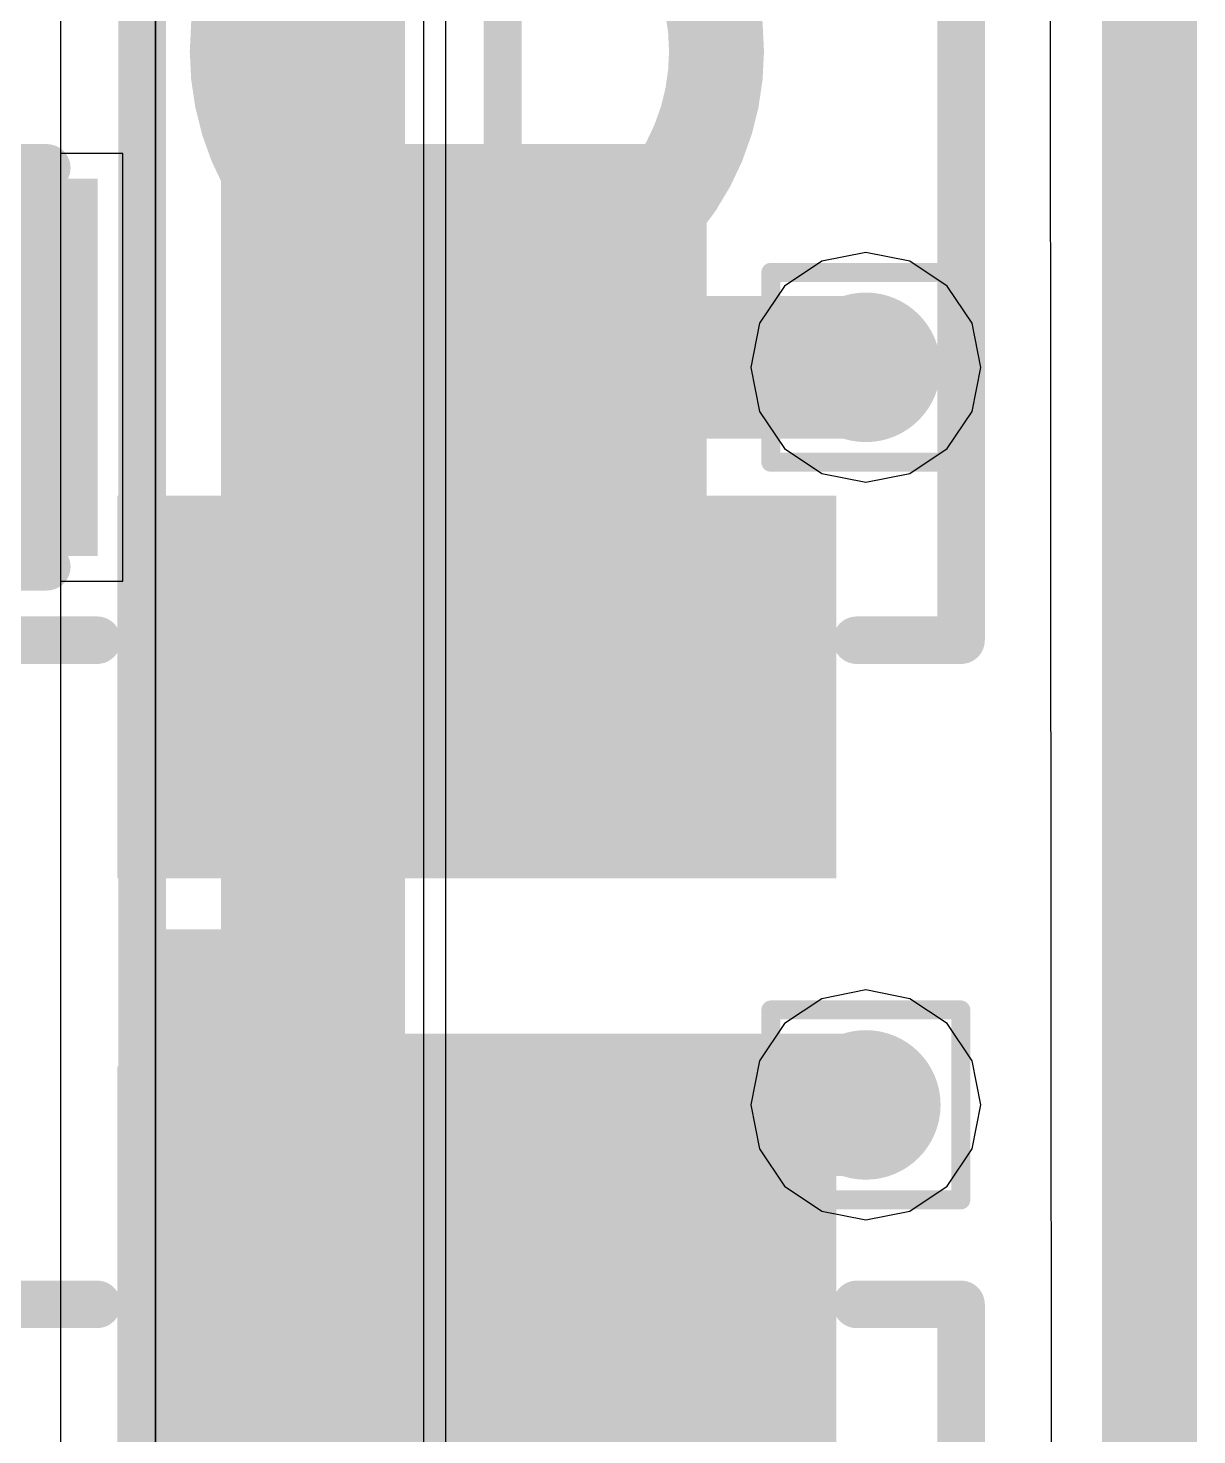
# Model space of a CAD drawing. Header units: inches. Extents: x -6 to 283, y -12 to 154.
# Drawn here: x 79.728 to 82.855, y 8.453 to 12.215 of the extents above; entities that cross this region are included whole.
import ezdxf

# ---------------------------------------------------------------- set-up
doc = ezdxf.new("R2010")
doc.units = ezdxf.units.IN
for name, color, linetype in [('Board Outline', 216, 'Continuous'), ('Bottom Layer', 5, 'Continuous'), ('Bottom Overlay', 54, 'Continuous'), ('Bottom Paste', 16, 'Continuous'), ('Bottom Solder', 6, 'Continuous'), ('Dimensions', 6, 'Continuous'), ('Drill Drawing', 1, 'Continuous'), ('GND-1', 16, 'Continuous'), ('GND-2', 90, 'Continuous'), ('GND-3', 216, 'Continuous'), ('GND-4', 54, 'Continuous'), ('PWR-1', 156, 'Continuous'), ('PWR-2', 130, 'Continuous'), ('Signal L1', 76, 'Continuous'), ('Signal L2', 6, 'Continuous'), ('Top Layer', 1, 'Continuous'), ('Top Overlay', 2, 'Continuous'), ('Top Paste', 8, 'Continuous'), ('Top Solder', 216, 'Continuous'), ('Via Holes', 16, 'Continuous')]:
    doc.layers.add(name, color=color, linetype=linetype)

# ---------------------------------------------------------------- blocks, each defined once
blk = doc.blocks.new('B3U_1000P_63')
at = {"layer": 'Top Layer'}
for points in [[(-2.10999959, 0.85999955), (-1.28999869, 0.85999955), (-1.28999869, -0.85999955), (-2.10999959, -0.85999955)], [(1.29000123, 0.85999955), (2.11000213, 0.85999955), (2.11000213, -0.85999955), (1.29000123, -0.85999955)]]:
    blk.add_hatch(color=1, dxfattribs=at).paths.add_polyline_path(points)
at = {"layer": 'Top Paste'}
for points in [[(-2.10999959, 0.85999955), (-1.28999869, 0.85999955), (-1.28999869, -0.85999955), (-2.10999959, -0.85999955)], [(1.29000123, 0.85999955), (2.11000213, 0.85999955), (2.11000213, -0.85999955), (1.29000123, -0.85999955)]]:
    blk.add_hatch(color=8, dxfattribs=at).paths.add_polyline_path(points)
at = {"layer": 'Top Solder'}
for points in [[(-2.21159959, 0.96159955), (-1.18839869, 0.96159955), (-1.18839869, -0.96159955), (-2.21159959, -0.96159955)], [(1.18840123, 0.96159955), (2.21160213, 0.96159955), (2.21160213, -0.96159955), (1.18840123, -0.96159955)]]:
    blk.add_hatch(color=216, dxfattribs=at).paths.add_polyline_path(points)
at = {"layer": 'Top Overlay'}
for points in [[(-1.5748, 1.29539746, 0.127, 0.127, 0), (1.5748, 1.2954, 0.127, 0.127, 0)], [(-1.5748, 1.016, 0.127, 0.127, 0), (-1.5748, 1.29539746, 0.127, 0.127, 0)], [(1.57480254, 1.016, 0.127, 0.127, 0), (1.5748, 1.2954, 0.127, 0.127, 0)], [(-1.5748, -1.29539746, 0.127, 0.127, 0), (-1.5748, -1.016, 0.127, 0.127, 0)], [(1.5748, -1.2954, 0.127, 0.127, 0), (1.57480254, -1.016, 0.127, 0.127, 0)], [(1.5748, -1.2954, 0.127, 0.127, 0), (-1.5748, -1.29539746, 0.127, 0.127, 0)]]:
    blk.add_lwpolyline(points, format="xyseb", dxfattribs=at)
for points in [[(-1.60655, 1.29539746, 0.0635, 0.0635, 1), (-1.54305, 1.29539746, 0.0635, 0.0635, 1)], [(-1.60655, 1.29539746, 0.0635, 0.0635, 1), (-1.54305, 1.29539746, 0.0635, 0.0635, 1)], [(1.54305, 1.2954, 0.0635, 0.0635, 1), (1.60655, 1.2954, 0.0635, 0.0635, 1)], [(1.54305, 1.2954, 0.0635, 0.0635, 1), (1.60655, 1.2954, 0.0635, 0.0635, 1)], [(-1.60655, 1.016, 0.0635, 0.0635, 1), (-1.54305, 1.016, 0.0635, 0.0635, 1)], [(1.54305254, 1.016, 0.0635, 0.0635, 1), (1.60655254, 1.016, 0.0635, 0.0635, 1)], [(0.64106806, 0, 0.254, 0.254, 1), (-0.64106806, 0, 0.254, 0.254, 1)], [(-0.7045680599999999, 0, 0.127, 0.127, 1), (-0.5775680599999999, 0, 0.127, 0.127, 1)], [(0.5775680599999999, 0, 0.127, 0.127, 1), (0.7045680599999999, 0, 0.127, 0.127, 1)], [(-1.60655, -1.016, 0.0635, 0.0635, 1), (-1.54305, -1.016, 0.0635, 0.0635, 1)], [(1.54305254, -1.016, 0.0635, 0.0635, 1), (1.60655254, -1.016, 0.0635, 0.0635, 1)], [(-1.60655, -1.29539746, 0.0635, 0.0635, 1), (-1.54305, -1.29539746, 0.0635, 0.0635, 1)], [(-1.60655, -1.29539746, 0.0635, 0.0635, 1), (-1.54305, -1.29539746, 0.0635, 0.0635, 1)], [(1.54305, -1.2954, 0.0635, 0.0635, 1), (1.60655, -1.2954, 0.0635, 0.0635, 1)], [(1.54305, -1.2954, 0.0635, 0.0635, 1), (1.60655, -1.2954, 0.0635, 0.0635, 1)]]:
    blk.add_lwpolyline(points, format="xyseb", close=True, dxfattribs=at)
blk = doc.blocks.new('B3U_1000P_65')
at = {"layer": 'Top Layer'}
for points in [[(-2.10999959, 0.85999955), (-1.28999869, 0.85999955), (-1.28999869, -0.85999955), (-2.10999959, -0.85999955)], [(1.29000123, 0.85999955), (2.11000213, 0.85999955), (2.11000213, -0.85999955), (1.29000123, -0.85999955)]]:
    blk.add_hatch(color=1, dxfattribs=at).paths.add_polyline_path(points)
at = {"layer": 'Top Paste'}
for points in [[(-2.10999959, 0.85999955), (-1.28999869, 0.85999955), (-1.28999869, -0.85999955), (-2.10999959, -0.85999955)], [(1.29000123, 0.85999955), (2.11000213, 0.85999955), (2.11000213, -0.85999955), (1.29000123, -0.85999955)]]:
    blk.add_hatch(color=8, dxfattribs=at).paths.add_polyline_path(points)
at = {"layer": 'Top Solder'}
for points in [[(-2.21159959, 0.96159955), (-1.18839869, 0.96159955), (-1.18839869, -0.96159955), (-2.21159959, -0.96159955)], [(1.18840123, 0.96159955), (2.21160213, 0.96159955), (2.21160213, -0.96159955), (1.18840123, -0.96159955)]]:
    blk.add_hatch(color=216, dxfattribs=at).paths.add_polyline_path(points)
at = {"layer": 'Top Overlay'}
for points in [[(-1.5748, 1.016, 0.127, 0.127, 0), (-1.5748, 1.2954, 0.127, 0.127, 0)], [(1.5748, 1.2954, 0.127, 0.127, 0), (-1.5748, 1.2954, 0.127, 0.127, 0)], [(1.57480254, 1.016, 0.127, 0.127, 0), (1.5748, 1.2954, 0.127, 0.127, 0)], [(-1.5748, -1.29539746, 0.127, 0.127, 0), (-1.5748, -1.016, 0.127, 0.127, 0)], [(1.5748, -1.2954, 0.127, 0.127, 0), (1.57480254, -1.016, 0.127, 0.127, 0)], [(1.5748, -1.2954, 0.127, 0.127, 0), (-1.5748, -1.29539746, 0.127, 0.127, 0)]]:
    blk.add_lwpolyline(points, format="xyseb", dxfattribs=at)
for points in [[(-1.60655, 1.2954, 0.0635, 0.0635, 1), (-1.54305, 1.2954, 0.0635, 0.0635, 1)], [(-1.60655, 1.2954, 0.0635, 0.0635, 1), (-1.54305, 1.2954, 0.0635, 0.0635, 1)], [(1.54305, 1.2954, 0.0635, 0.0635, 1), (1.60655, 1.2954, 0.0635, 0.0635, 1)], [(1.54305, 1.2954, 0.0635, 0.0635, 1), (1.60655, 1.2954, 0.0635, 0.0635, 1)], [(-1.60655, 1.016, 0.0635, 0.0635, 1), (-1.54305, 1.016, 0.0635, 0.0635, 1)], [(1.54305254, 1.016, 0.0635, 0.0635, 1), (1.60655254, 1.016, 0.0635, 0.0635, 1)], [(0.64106806, 0, 0.254, 0.254, 1), (-0.64106806, 0, 0.254, 0.254, 1)], [(-0.7045680599999999, 0, 0.127, 0.127, 1), (-0.5775680599999999, 0, 0.127, 0.127, 1)], [(0.5775680599999999, 0, 0.127, 0.127, 1), (0.7045680599999999, 0, 0.127, 0.127, 1)], [(-1.60655, -1.016, 0.0635, 0.0635, 1), (-1.54305, -1.016, 0.0635, 0.0635, 1)], [(1.54305254, -1.016, 0.0635, 0.0635, 1), (1.60655254, -1.016, 0.0635, 0.0635, 1)], [(-1.60655, -1.29539746, 0.0635, 0.0635, 1), (-1.54305, -1.29539746, 0.0635, 0.0635, 1)], [(-1.60655, -1.29539746, 0.0635, 0.0635, 1), (-1.54305, -1.29539746, 0.0635, 0.0635, 1)], [(1.54305, -1.2954, 0.0635, 0.0635, 1), (1.60655, -1.2954, 0.0635, 0.0635, 1)], [(1.54305, -1.2954, 0.0635, 0.0635, 1), (1.60655, -1.2954, 0.0635, 0.0635, 1)]]:
    blk.add_lwpolyline(points, format="xyseb", close=True, dxfattribs=at)
blk = doc.blocks.new('C___0402_B_263')
at = {"layer": 'Bottom Layer'}
for points in [[(-0.2413, 0.3175), (-0.2412999999999999, -0.3175), (-0.6985, -0.3175), (-0.6985, 0.3175)], [(0.6985, 0.3175), (0.6985, -0.3175), (0.2413, -0.3175), (0.2412999999999999, 0.3175)]]:
    blk.add_hatch(color=5, dxfattribs=at).paths.add_polyline_path(points)
at = {"layer": 'Bottom Paste'}
for points in [[(-0.2413, 0.3175), (-0.2412999999999999, -0.3175), (-0.6985, -0.3175), (-0.6985, 0.3175)], [(0.6985, 0.3175), (0.6985, -0.3175), (0.2413, -0.3175), (0.2412999999999999, 0.3175)]]:
    blk.add_hatch(color=16, dxfattribs=at).paths.add_polyline_path(points)
at = {"layer": 'Bottom Solder'}
for points in [[(-0.18130012, 0.37749988), (-0.18130012, -0.37749988), (-0.7584998799999999, -0.37749988), (-0.7584998799999999, 0.37749988)], [(0.7584998799999999, 0.37749988), (0.7584998799999999, -0.37749988), (0.18130012, -0.37749988), (0.18130012, 0.37749988)]]:
    blk.add_hatch(color=6, dxfattribs=at).paths.add_polyline_path(points)
at = {"layer": 'Bottom Overlay'}
for points in [[(-0.7874, 0.4064, 0.127, 0.127, 0), (-0.7874, -0.4064, 0.127, 0.127, 0)], [(-0.2794, 0.4064, 0.127, 0.127, 0), (-0.7874, 0.4064, 0.127, 0.127, 0)], [(0.7874, 0.4064, 0.127, 0.127, 0), (0.2794, 0.4064, 0.127, 0.127, 0)], [(0.7874, 0.4064, 0.127, 0.127, 0), (0.7874, -0.4064, 0.127, 0.127, 0)], [(-0.2794, -0.4064, 0.127, 0.127, 0), (-0.7874, -0.4064, 0.127, 0.127, 0)], [(0.7874, -0.4064, 0.127, 0.127, 0), (0.2794, -0.4064, 0.127, 0.127, 0)]]:
    blk.add_lwpolyline(points, format="xyseb", dxfattribs=at)
for points in [[(-0.8191499999999999, 0.4064, 0.0635, 0.0635, 1), (-0.7556499999999999, 0.4064, 0.0635, 0.0635, 1)], [(-0.8191499999999999, 0.4064, 0.0635, 0.0635, 1), (-0.7556499999999999, 0.4064, 0.0635, 0.0635, 1)], [(-0.31115, 0.4064, 0.0635, 0.0635, 1), (-0.24765, 0.4064, 0.0635, 0.0635, 1)], [(0.24765, 0.4064, 0.0635, 0.0635, 1), (0.31115, 0.4064, 0.0635, 0.0635, 1)], [(0.7556499999999999, 0.4064, 0.0635, 0.0635, 1), (0.8191499999999999, 0.4064, 0.0635, 0.0635, 1)], [(0.7556499999999999, 0.4064, 0.0635, 0.0635, 1), (0.8191499999999999, 0.4064, 0.0635, 0.0635, 1)], [(-0.8191499999999999, -0.4064, 0.0635, 0.0635, 1), (-0.7556499999999999, -0.4064, 0.0635, 0.0635, 1)], [(-0.8191499999999999, -0.4064, 0.0635, 0.0635, 1), (-0.7556499999999999, -0.4064, 0.0635, 0.0635, 1)], [(-0.31115, -0.4064, 0.0635, 0.0635, 1), (-0.24765, -0.4064, 0.0635, 0.0635, 1)], [(0.24765, -0.4064, 0.0635, 0.0635, 1), (0.31115, -0.4064, 0.0635, 0.0635, 1)], [(0.7556499999999999, -0.4064, 0.0635, 0.0635, 1), (0.8191499999999999, -0.4064, 0.0635, 0.0635, 1)], [(0.7556499999999999, -0.4064, 0.0635, 0.0635, 1), (0.8191499999999999, -0.4064, 0.0635, 0.0635, 1)]]:
    blk.add_lwpolyline(points, format="xyseb", close=True, dxfattribs=at)
blk = doc.blocks.new('C___0603_B_290')
at = {"layer": 'Bottom Layer'}
for points in [[(-1.143, -0.4445), (-1.143, 0.4445), (-0.3809999999999999, 0.4445), (-0.3809999999999999, -0.4445)], [(0.3809999999999999, -0.4445), (0.3809999999999999, 0.4445), (1.143, 0.4445), (1.143, -0.4445)]]:
    blk.add_hatch(color=5, dxfattribs=at).paths.add_polyline_path(points)
at = {"layer": 'Bottom Paste'}
for points in [[(-1.143, -0.4445), (-1.143, 0.4445), (-0.3809999999999999, 0.4445), (-0.3809999999999999, -0.4445)], [(0.3809999999999999, -0.4445), (0.3809999999999999, 0.4445), (1.143, 0.4445), (1.143, -0.4445)]]:
    blk.add_hatch(color=16, dxfattribs=at).paths.add_polyline_path(points)
at = {"layer": 'Bottom Solder'}
for points in [[(-1.20299988, -0.50449988), (-1.20299988, 0.50449988), (-0.3210001199999999, 0.50449988), (-0.3210001199999999, -0.50449988)], [(0.3210001199999999, -0.50449988), (0.3210001199999999, 0.50449988), (1.20299988, 0.50449988), (1.20299988, -0.50449988)]]:
    blk.add_hatch(color=6, dxfattribs=at).paths.add_polyline_path(points)
at = {"layer": 'Bottom Overlay'}
for points in [[(-1.2446, 0.5334, 0.127, 0.127, 0), (-1.2446, -0.5334, 0.127, 0.127, 0)], [(-0.4571999999999999, 0.5334, 0.127, 0.127, 0), (-1.2446, 0.5334, 0.127, 0.127, 0)], [(1.2446, 0.5334, 0.127, 0.127, 0), (0.4571999999999999, 0.5334, 0.127, 0.127, 0)], [(1.2446, 0.5334, 0.127, 0.127, 0), (1.2446, -0.5334, 0.127, 0.127, 0)], [(-0.4571999999999999, -0.5334, 0.127, 0.127, 0), (-1.2446, -0.5334, 0.127, 0.127, 0)], [(1.2446, -0.5334, 0.127, 0.127, 0), (0.4571999999999999, -0.5334, 0.127, 0.127, 0)]]:
    blk.add_lwpolyline(points, format="xyseb", dxfattribs=at)
for points in [[(-1.27635, 0.5334, 0.0635, 0.0635, 1), (-1.21285, 0.5334, 0.0635, 0.0635, 1)], [(-1.27635, 0.5334, 0.0635, 0.0635, 1), (-1.21285, 0.5334, 0.0635, 0.0635, 1)], [(-0.4889499999999999, 0.5334, 0.0635, 0.0635, 1), (-0.42545, 0.5334, 0.0635, 0.0635, 1)], [(0.42545, 0.5334, 0.0635, 0.0635, 1), (0.4889499999999999, 0.5334, 0.0635, 0.0635, 1)], [(1.21285, 0.5334, 0.0635, 0.0635, 1), (1.27635, 0.5334, 0.0635, 0.0635, 1)], [(1.21285, 0.5334, 0.0635, 0.0635, 1), (1.27635, 0.5334, 0.0635, 0.0635, 1)], [(-1.27635, -0.5334, 0.0635, 0.0635, 1), (-1.21285, -0.5334, 0.0635, 0.0635, 1)], [(-1.27635, -0.5334, 0.0635, 0.0635, 1), (-1.21285, -0.5334, 0.0635, 0.0635, 1)], [(-0.4889499999999999, -0.5334, 0.0635, 0.0635, 1), (-0.42545, -0.5334, 0.0635, 0.0635, 1)], [(0.42545, -0.5334, 0.0635, 0.0635, 1), (0.4889499999999999, -0.5334, 0.0635, 0.0635, 1)], [(1.21285, -0.5334, 0.0635, 0.0635, 1), (1.27635, -0.5334, 0.0635, 0.0635, 1)], [(1.21285, -0.5334, 0.0635, 0.0635, 1), (1.27635, -0.5334, 0.0635, 0.0635, 1)]]:
    blk.add_lwpolyline(points, format="xyseb", close=True, dxfattribs=at)

msp = doc.modelspace()

# ---------------------------------------------------------------- hatches: boundary and pattern name
at = {"layer": 'Bottom Layer'}
h = msp.add_hatch(color=5, dxfattribs=at)
edge = h.paths.add_edge_path()
edge.add_arc((81.96919089999999, 11.30769392), 0.1999996, 0, 360)
h = msp.add_hatch(color=5, dxfattribs=at)
edge = h.paths.add_edge_path()
edge.add_arc((81.96919089999999, 9.33519342), 0.1999996, 0, 360)
at = {"layer": 'GND-1'}
h = msp.add_hatch(color=16, dxfattribs=at)
edge = h.paths.add_edge_path()
edge.add_arc((81.96919089999999, 11.30769392), 0.1999996, 0, 360)
h = msp.add_hatch(color=16, dxfattribs=at)
edge = h.paths.add_edge_path()
edge.add_arc((81.96919089999999, 9.33519342), 0.1999996, 0, 360)
at = {"layer": 'GND-2'}
h = msp.add_hatch(color=90, dxfattribs=at)
edge = h.paths.add_edge_path()
edge.add_arc((81.96919089999999, 11.30769392), 0.1999996, 0, 360)
h = msp.add_hatch(color=90, dxfattribs=at)
edge = h.paths.add_edge_path()
edge.add_arc((81.96919089999999, 9.33519342), 0.1999996, 0, 360)
at = {"layer": 'GND-3'}
h = msp.add_hatch(color=216, dxfattribs=at)
edge = h.paths.add_edge_path()
edge.add_arc((81.96919089999999, 11.30769392), 0.1999996, 0, 360)
h = msp.add_hatch(color=216, dxfattribs=at)
edge = h.paths.add_edge_path()
edge.add_arc((81.96919089999999, 9.33519342), 0.1999996, 0, 360)
at = {"layer": 'GND-4'}
h = msp.add_hatch(color=54, dxfattribs=at)
edge = h.paths.add_edge_path()
edge.add_arc((81.96919089999999, 11.30769392), 0.1999996, 0, 360)
h = msp.add_hatch(color=54, dxfattribs=at)
edge = h.paths.add_edge_path()
edge.add_arc((81.96919089999999, 9.33519342), 0.1999996, 0, 360)
at = {"layer": 'PWR-1'}
h = msp.add_hatch(color=156, dxfattribs=at)
edge = h.paths.add_edge_path()
edge.add_arc((81.96919089999999, 11.30769392), 0.1999996, 0, 360)
h = msp.add_hatch(color=156, dxfattribs=at)
edge = h.paths.add_edge_path()
edge.add_arc((81.96919089999999, 9.33519342), 0.1999996, 0, 360)
at = {"layer": 'PWR-2'}
h = msp.add_hatch(color=130, dxfattribs=at)
edge = h.paths.add_edge_path()
edge.add_arc((81.96919089999999, 11.30769392), 0.1999996, 0, 360)
h = msp.add_hatch(color=130, dxfattribs=at)
edge = h.paths.add_edge_path()
edge.add_arc((81.96919089999999, 9.33519342), 0.1999996, 0, 360)
at = {"layer": 'Signal L1'}
h = msp.add_hatch(color=76, dxfattribs=at)
edge = h.paths.add_edge_path()
edge.add_arc((81.96919089999999, 11.30769392), 0.1999996, 0, 360)
h = msp.add_hatch(color=76, dxfattribs=at)
edge = h.paths.add_edge_path()
edge.add_arc((81.96919089999999, 9.33519342), 0.1999996, 0, 360)
at = {"layer": 'Signal L2'}
h = msp.add_hatch(color=6, dxfattribs=at)
edge = h.paths.add_edge_path()
edge.add_arc((81.96919089999999, 11.30769392), 0.1999996, 0, 360)
h = msp.add_hatch(color=6, dxfattribs=at)
edge = h.paths.add_edge_path()
edge.add_arc((81.96919089999999, 9.33519342), 0.1999996, 0, 360)
at = {"layer": 'Top Layer'}
h = msp.add_hatch(color=1, dxfattribs=at)
edge = h.paths.add_edge_path()
edge.add_arc((81.96919089999999, 11.30769392), 0.1999996, 0, 360)
h = msp.add_hatch(color=1, dxfattribs=at)
edge = h.paths.add_edge_path()
edge.add_arc((81.96919089999999, 9.33519342), 0.1999996, 0, 360)
at = {"layer": 'Via Holes'}
h = msp.add_hatch(color=7, dxfattribs=at)
edge = h.paths.add_edge_path()
edge.add_arc((81.96919089999999, 11.30769392), 0.0999998, 0, 360)
h = msp.add_hatch(color=7, dxfattribs=at)
edge = h.paths.add_edge_path()
edge.add_arc((81.96919089999999, 9.33519342), 0.0999998, 0, 360)

# ---------------------------------------------------------------- linework, layer by layer
at = {"layer": 'Board Outline'}
msp.add_lwpolyline([(82.72026128, 13.18848264, 0.1778, 0.1778, 0), (82.7278508, 4.36438294, 0.1778, 0.1778, 0)], format="xyseb", dxfattribs=at)
at = {"layer": 'Bottom Layer'}
for p, q in [((79.81581446, -0.5073269), (79.81581446, 16.09494622)), ((82.46129304, 13.18825658), (82.46888764, 4.36415942)), ((79.81581446, 11.87921678), (79.81581446, 12.32066878)), ((79.98136912, 11.87921678), (79.81581446, 11.87921678)), ((79.98136912, 10.73621678), (79.98136912, 11.87921678)), ((79.81581446, 6.11591614), (79.81581446, 10.73621678)), ((79.81581446, 10.73621678), (79.98136912, 10.73621678))]:
    msp.add_line(p, q, dxfattribs=at)
for points in [[(80.99736911999999, 11.30771678, 0.1016, 0.1016, 0), (80.99736911999999, 12.89216878, 0.1016, 0.1016, 0)], [(80.99736911999999, 11.30771678, 0.3809999999999999, 0.3809999999999999, 0), (81.96916804, 11.30771678, 0.3809999999999999, 0.3809999999999999, 0)], [(81.96916804, 11.30771678, 0.3809999999999999, 0.3809999999999999, 0), (81.96919089999999, 11.30769392, 0.3809999999999999, 0.3809999999999999, 0)], [(80.28573732, 9.335216280000001, 0.3809999999999999, 0.3809999999999999, 0), (81.96919089999999, 9.335216280000001, 0.3809999999999999, 0.3809999999999999, 0)]]:
    msp.add_lwpolyline(points, format="xyseb", dxfattribs=at)
for points in [[(80.90211912, 11.30771678, 0.1905, 0.1905, 1), (81.09261912, 11.30771678, 0.1905, 0.1905, 1)], [(81.87391803999999, 11.30771678, 0.1905, 0.1905, 1), (82.06441803999999, 11.30771678, 0.1905, 0.1905, 1)], [(81.87391803999999, 11.30771678, 0.1905, 0.1905, 1), (82.06441803999999, 11.30771678, 0.1905, 0.1905, 1)], [(81.8739409, 11.30769392, 0.1905, 0.1905, 1), (82.0644409, 11.30769392, 0.1905, 0.1905, 1)], [(80.97196912, 11.30771678, 0.0508, 0.0508, 1), (81.02276911999999, 11.30771678, 0.0508, 0.0508, 1)], [(80.19048732, 9.335216280000001, 0.1905, 0.1905, 1), (80.38098731999999, 9.335216280000001, 0.1905, 0.1905, 1)], [(81.8739409, 9.335216280000001, 0.1905, 0.1905, 1), (82.0644409, 9.335216280000001, 0.1905, 0.1905, 1)]]:
    msp.add_lwpolyline(points, format="xyseb", close=True, dxfattribs=at)
at = {"layer": 'Dimensions'}
msp.add_lwpolyline([(82.7278508, 4.70728294, 0.254, 0.254, 0), (82.7278508, 27.72987342, 0.254, 0.254, 0)], format="xyseb", dxfattribs=at)
at = {"layer": 'Drill Drawing'}
for points in [[(81.7151909, 11.56169392, 0.0508, 0.0508, 0), (82.22319089999999, 11.56169392, 0.0508, 0.0508, 0)], [(81.7151909, 11.05369392, 0.0508, 0.0508, 0), (81.7151909, 11.56169392, 0.0508, 0.0508, 0)], [(82.22319089999999, 11.05369392, 0.0508, 0.0508, 0), (82.22319089999999, 11.56169392, 0.0508, 0.0508, 0)], [(81.7151909, 11.05369392, 0.0508, 0.0508, 0), (82.22319089999999, 11.05369392, 0.0508, 0.0508, 0)], [(81.7151909, 9.589193419999999, 0.0508, 0.0508, 0), (82.22319089999999, 9.589193419999999, 0.0508, 0.0508, 0)], [(81.7151909, 9.08119342, 0.0508, 0.0508, 0), (81.7151909, 9.589193419999999, 0.0508, 0.0508, 0)], [(82.22319089999999, 9.08119342, 0.0508, 0.0508, 0), (82.22319089999999, 9.589193419999999, 0.0508, 0.0508, 0)], [(81.7151909, 9.08119342, 0.0508, 0.0508, 0), (82.22319089999999, 9.08119342, 0.0508, 0.0508, 0)]]:
    msp.add_lwpolyline(points, format="xyseb", dxfattribs=at)
for points in [[(81.70249089999999, 11.56169392, 0.0254, 0.0254, 1), (81.72789089999999, 11.56169392, 0.0254, 0.0254, 1)], [(81.70249089999999, 11.56169392, 0.0254, 0.0254, 1), (81.72789089999999, 11.56169392, 0.0254, 0.0254, 1)], [(82.2104909, 11.56169392, 0.0254, 0.0254, 1), (82.23589089999999, 11.56169392, 0.0254, 0.0254, 1)], [(82.2104909, 11.56169392, 0.0254, 0.0254, 1), (82.23589089999999, 11.56169392, 0.0254, 0.0254, 1)], [(81.70249089999999, 11.05369392, 0.0254, 0.0254, 1), (81.72789089999999, 11.05369392, 0.0254, 0.0254, 1)], [(81.70249089999999, 11.05369392, 0.0254, 0.0254, 1), (81.72789089999999, 11.05369392, 0.0254, 0.0254, 1)], [(82.2104909, 11.05369392, 0.0254, 0.0254, 1), (82.23589089999999, 11.05369392, 0.0254, 0.0254, 1)], [(82.2104909, 11.05369392, 0.0254, 0.0254, 1), (82.23589089999999, 11.05369392, 0.0254, 0.0254, 1)], [(81.70249089999999, 9.589193419999999, 0.0254, 0.0254, 1), (81.72789089999999, 9.589193419999999, 0.0254, 0.0254, 1)], [(81.70249089999999, 9.589193419999999, 0.0254, 0.0254, 1), (81.72789089999999, 9.589193419999999, 0.0254, 0.0254, 1)], [(82.2104909, 9.589193419999999, 0.0254, 0.0254, 1), (82.23589089999999, 9.589193419999999, 0.0254, 0.0254, 1)], [(82.2104909, 9.589193419999999, 0.0254, 0.0254, 1), (82.23589089999999, 9.589193419999999, 0.0254, 0.0254, 1)], [(81.70249089999999, 9.08119342, 0.0254, 0.0254, 1), (81.72789089999999, 9.08119342, 0.0254, 0.0254, 1)], [(81.70249089999999, 9.08119342, 0.0254, 0.0254, 1), (81.72789089999999, 9.08119342, 0.0254, 0.0254, 1)], [(82.2104909, 9.08119342, 0.0254, 0.0254, 1), (82.23589089999999, 9.08119342, 0.0254, 0.0254, 1)], [(82.2104909, 9.08119342, 0.0254, 0.0254, 1), (82.23589089999999, 9.08119342, 0.0254, 0.0254, 1)]]:
    msp.add_lwpolyline(points, format="xyseb", close=True, dxfattribs=at)
at = {"layer": 'GND-1'}
msp.add_line((82.46129304, 13.18825658), (82.46888764, 4.36415942), dxfattribs=at)
at = {"layer": 'GND-2'}
msp.add_line((82.46129304, 13.18825658), (82.46888764, 4.36415942), dxfattribs=at)
at = {"layer": 'GND-3'}
msp.add_line((82.46129304, 13.18825658), (82.46888764, 4.36415942), dxfattribs=at)
at = {"layer": 'GND-4'}
msp.add_line((82.46129304, 13.18825658), (82.46888764, 4.36415942), dxfattribs=at)
at = {"layer": 'PWR-1'}
msp.add_line((80.06869685999999, 14.9758527), (80.0686994, 6.363705839999999), dxfattribs=at)
msp.add_lwpolyline([(80.54546502, -3.270948499999999, 0.3809999999999999, 0.3809999999999999, 0), (80.54546502, 15.0749635, 0.3809999999999999, 0.3809999999999999, 0)], format="xyseb", dxfattribs=at)
at = {"layer": 'PWR-2'}
for p, q in [((82.46129304, 13.18825658), (82.46888764, 4.36415942)), ((81.8515127, 11.59179292), (81.75174912, 11.5251357)), ((81.96919089999999, 11.61520156), (81.8515127, 11.59179292)), ((82.0868691, 11.59179292), (81.96919089999999, 11.61520156)), ((82.18663268, 11.5251357), (82.0868691, 11.59179292)), ((81.75174912, 11.5251357), (81.6850919, 11.42537212)), ((82.2532899, 11.42537212), (82.18663268, 11.5251357)), ((81.6850919, 11.42537212), (81.66168325999999, 11.30769392)), ((82.27669854, 11.30769392), (82.2532899, 11.42537212)), ((81.66168325999999, 11.30769392), (81.6850919, 11.19001572)), ((82.2532899, 11.19001572), (82.27669854, 11.30769392)), ((81.6850919, 11.19001572), (81.75174912, 11.09025214)), ((82.18663268, 11.09025214), (82.2532899, 11.19001572)), ((81.75174912, 11.09025214), (81.8515127, 11.02359492)), ((82.0868691, 11.02359492), (82.18663268, 11.09025214)), ((81.8515127, 11.02359492), (81.96919089999999, 11.00018628)), ((81.96919089999999, 11.00018628), (82.0868691, 11.02359492)), ((81.96919089999999, 9.64270106), (81.8515127, 9.619292419999999)), ((82.0868691, 9.619292419999999), (81.96919089999999, 9.64270106)), ((81.8515127, 9.619292419999999), (81.75174912, 9.5526352)), ((82.18663268, 9.5526352), (82.0868691, 9.619292419999999)), ((81.75174912, 9.5526352), (81.6850919, 9.45287162)), ((82.2532899, 9.45287162), (82.18663268, 9.5526352)), ((81.6850919, 9.45287162), (81.66168325999999, 9.33519342)), ((82.27669854, 9.33519342), (82.2532899, 9.45287162)), ((81.66168325999999, 9.33519342), (81.6850919, 9.21751522)), ((82.2532899, 9.21751522), (82.27669854, 9.33519342)), ((81.6850919, 9.21751522), (81.75174912, 9.11775164)), ((82.18663268, 9.11775164), (82.2532899, 9.21751522)), ((81.75174912, 9.11775164), (81.8515127, 9.05109442)), ((82.0868691, 9.05109442), (82.18663268, 9.11775164)), ((81.8515127, 9.05109442), (81.96919089999999, 9.027685779999999)), ((81.96919089999999, 9.027685779999999), (82.0868691, 9.05109442))]:
    msp.add_line(p, q, dxfattribs=at)
at = {"layer": 'Signal L1'}
for p, q in [((80.84594448, 7.01736468), (80.84594448, 14.35567868)), ((82.46129304, 13.18825658), (82.46888764, 4.36415942))]:
    msp.add_line(p, q, dxfattribs=at)
for points in [[(80.41066214, -0.7535392599999999, 0.1016, 0.1016, 0), (80.41066214, 14.35567868, 0.1016, 0.1016, 0)], [(80.66466213999999, -0.7535392599999999, 0.1016, 0.1016, 0), (80.66466213999999, 14.35567868, 0.1016, 0.1016, 0)]]:
    msp.add_lwpolyline(points, format="xyseb", dxfattribs=at)
at = {"layer": 'Signal L2'}
for p, q in [((80.7871638, 6.94901328), (80.7871638, 15.41719802)), ((82.46129304, 13.18825658), (82.46888764, 4.36415942))]:
    msp.add_line(p, q, dxfattribs=at)
for points in [[(80.59293253999999, -0.6531432199999999, 0.127, 0.127, 0), (80.59293253999999, 15.41719802, 0.127, 0.127, 0)], [(80.03336038, 7.752400039999999, 0.127, 0.127, 0), (80.03336038, 14.98917246, 0.127, 0.127, 0)], [(80.30768038, 5.61035708, 0.127, 0.127, 0), (80.30768038, 14.97942648, 0.127, 0.127, 0)]]:
    msp.add_lwpolyline(points, format="xyseb", dxfattribs=at)
at = {"layer": 'Top Layer'}
for p, q in [((80.0686994, 0.75913742), (80.06869685999999, 16.25540056)), ((80.0686994, 6.06401378), (80.06869685999999, 13.31578744)), ((82.46129304, 13.18825658), (82.46888764, 4.36415942))]:
    msp.add_line(p, q, dxfattribs=at)
for points in [[(80.92870022, 11.13193608, 0.254, 0.254, 0), (81.10445805999998, 11.30769392, 0.254, 0.254, 0)], [(81.10445805999998, 11.30769392, 0.254, 0.254, 0), (81.96919089999999, 11.30769392, 0.254, 0.254, 0)], [(80.92870022, 10.4527858, 0.254, 0.254, 0), (80.92870022, 11.13193608, 0.254, 0.254, 0)], [(80.92870022, 8.927015419999998, 0.254, 0.254, 0), (80.96645477999999, 8.889260859999998, 0.254, 0.254, 0)], [(80.96645477999999, 7.9962883, 0.254, 0.254, 0), (80.96645477999999, 8.889260859999998, 0.254, 0.254, 0)]]:
    msp.add_lwpolyline(points, format="xyseb", dxfattribs=at)
for points in [[(81.04095806, 11.30769392, 0.127, 0.127, 1), (81.16795806, 11.30769392, 0.127, 0.127, 1)], [(81.04095806, 11.30769392, 0.127, 0.127, 1), (81.16795806, 11.30769392, 0.127, 0.127, 1)], [(81.9056909, 11.30769392, 0.127, 0.127, 1), (82.03269089999999, 11.30769392, 0.127, 0.127, 1)], [(80.86520021999999, 11.13193608, 0.127, 0.127, 1), (80.99220021999999, 11.13193608, 0.127, 0.127, 1)], [(80.86520021999999, 11.13193608, 0.127, 0.127, 1), (80.99220021999999, 11.13193608, 0.127, 0.127, 1)], [(80.86520021999999, 10.4527858, 0.127, 0.127, 1), (80.99220021999999, 10.4527858, 0.127, 0.127, 1)], [(80.86520021999999, 8.927015419999998, 0.127, 0.127, 1), (80.99220021999999, 8.927015419999998, 0.127, 0.127, 1)], [(80.90295478, 8.889260859999998, 0.127, 0.127, 1), (81.02995478, 8.889260859999998, 0.127, 0.127, 1)], [(80.90295478, 8.889260859999998, 0.127, 0.127, 1), (81.02995478, 8.889260859999998, 0.127, 0.127, 1)]]:
    msp.add_lwpolyline(points, format="xyseb", close=True, dxfattribs=at)

# ---------------------------------------------------------------- block references
for name, p, rotation in [('B3U_1000P_63', (80.92870022, 12.15278748), 270), ('C___0603_B_290', (80.23536912, 11.30771678), 180), ('C___0402_B_263', (79.81583731999999, 9.335216280000001), 180), ('B3U_1000P_65', (80.92870022, 7.22701628), 270)]:
    msp.add_blockref(name, p, dxfattribs=dict(rotation=rotation))

doc.saveas('drawing.dxf')
